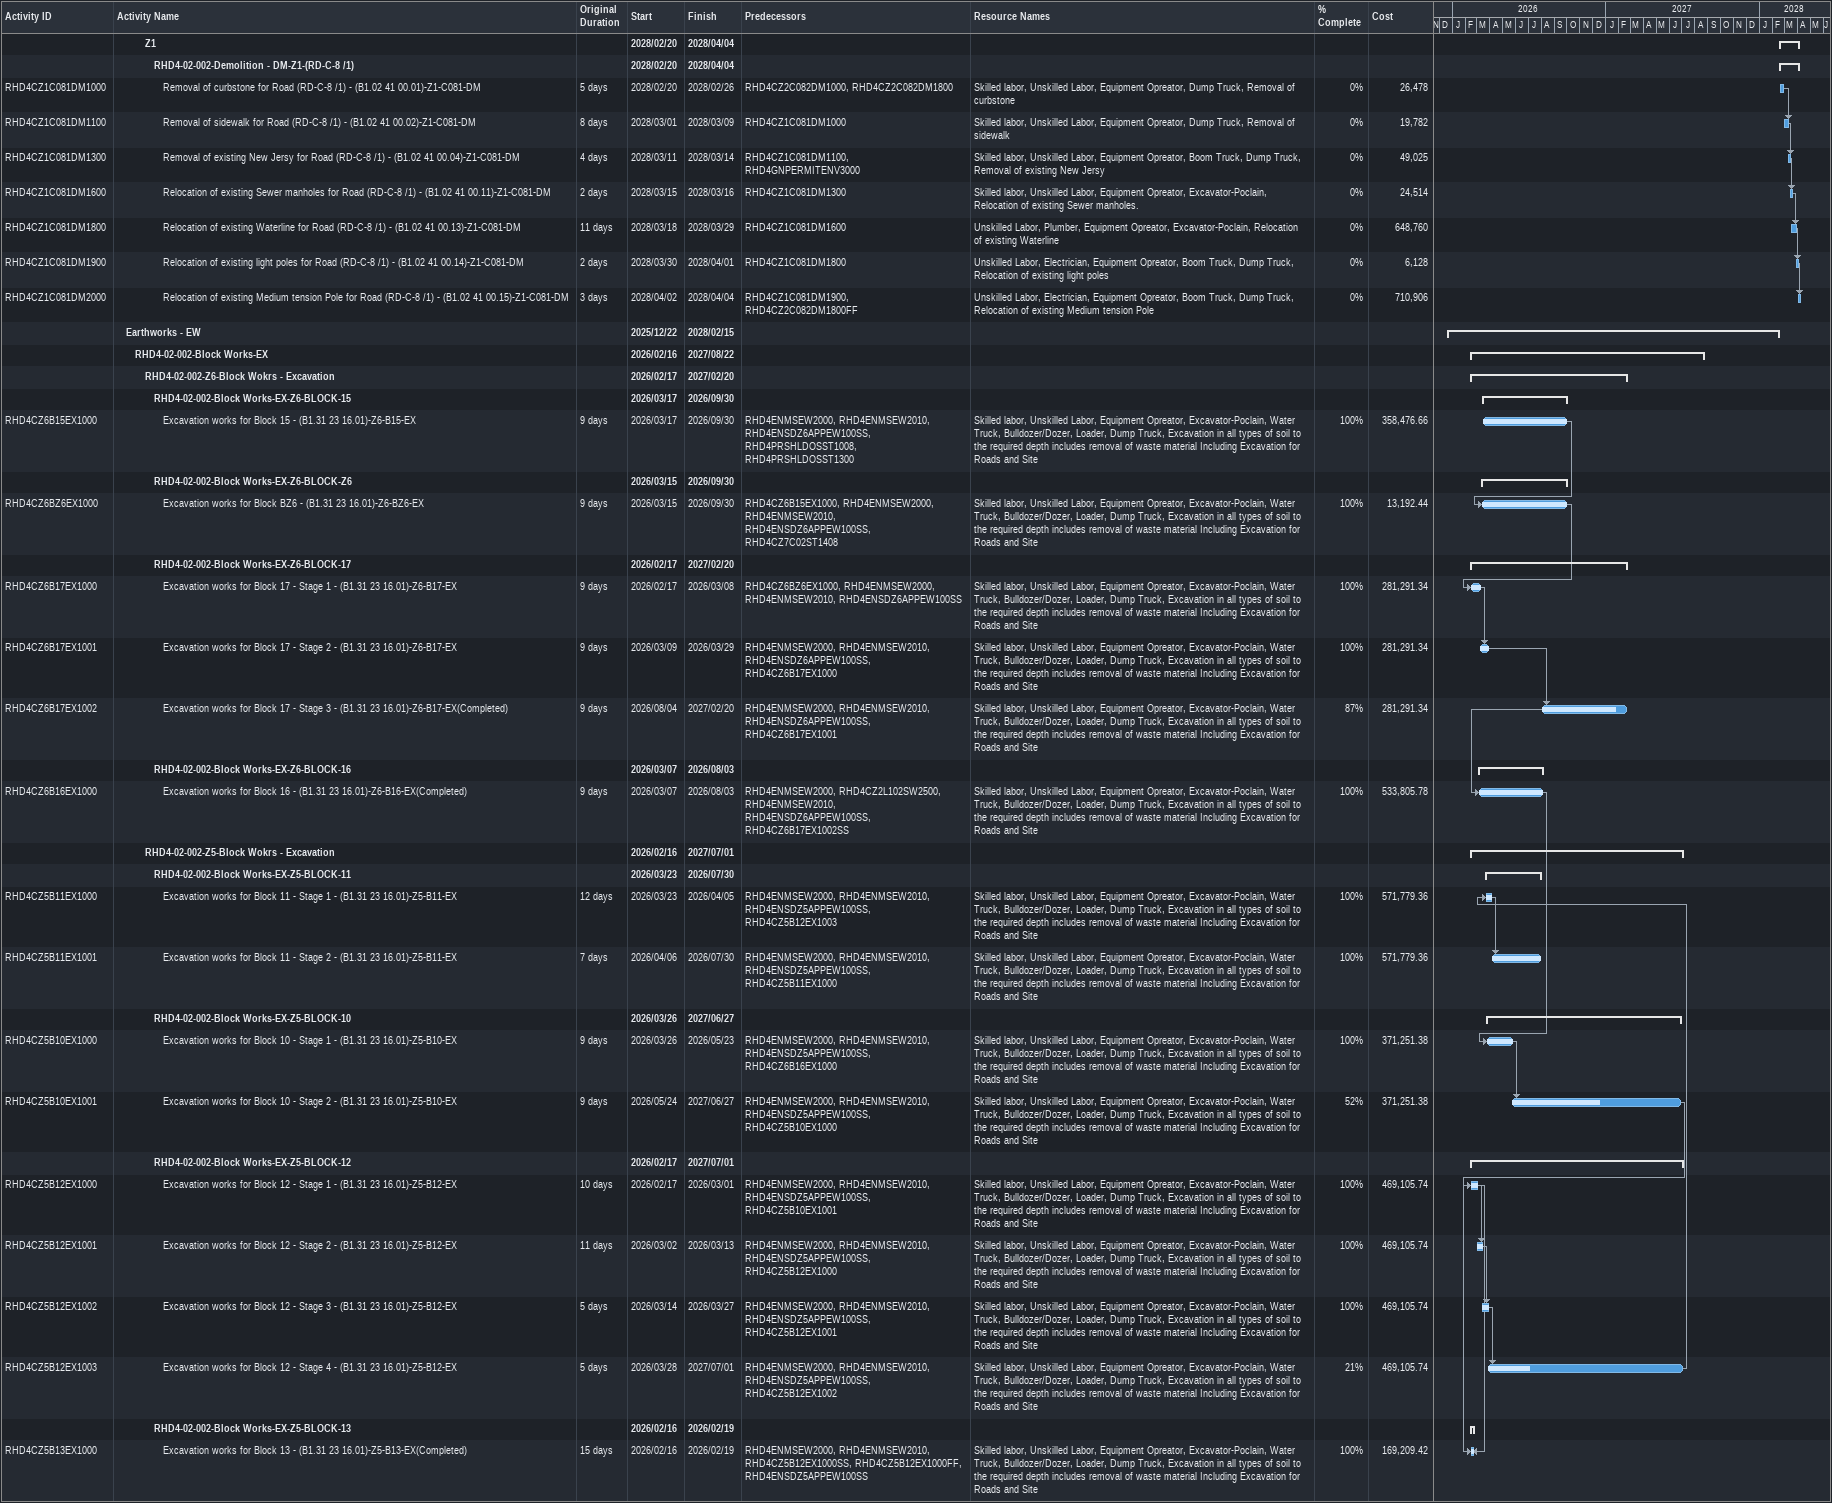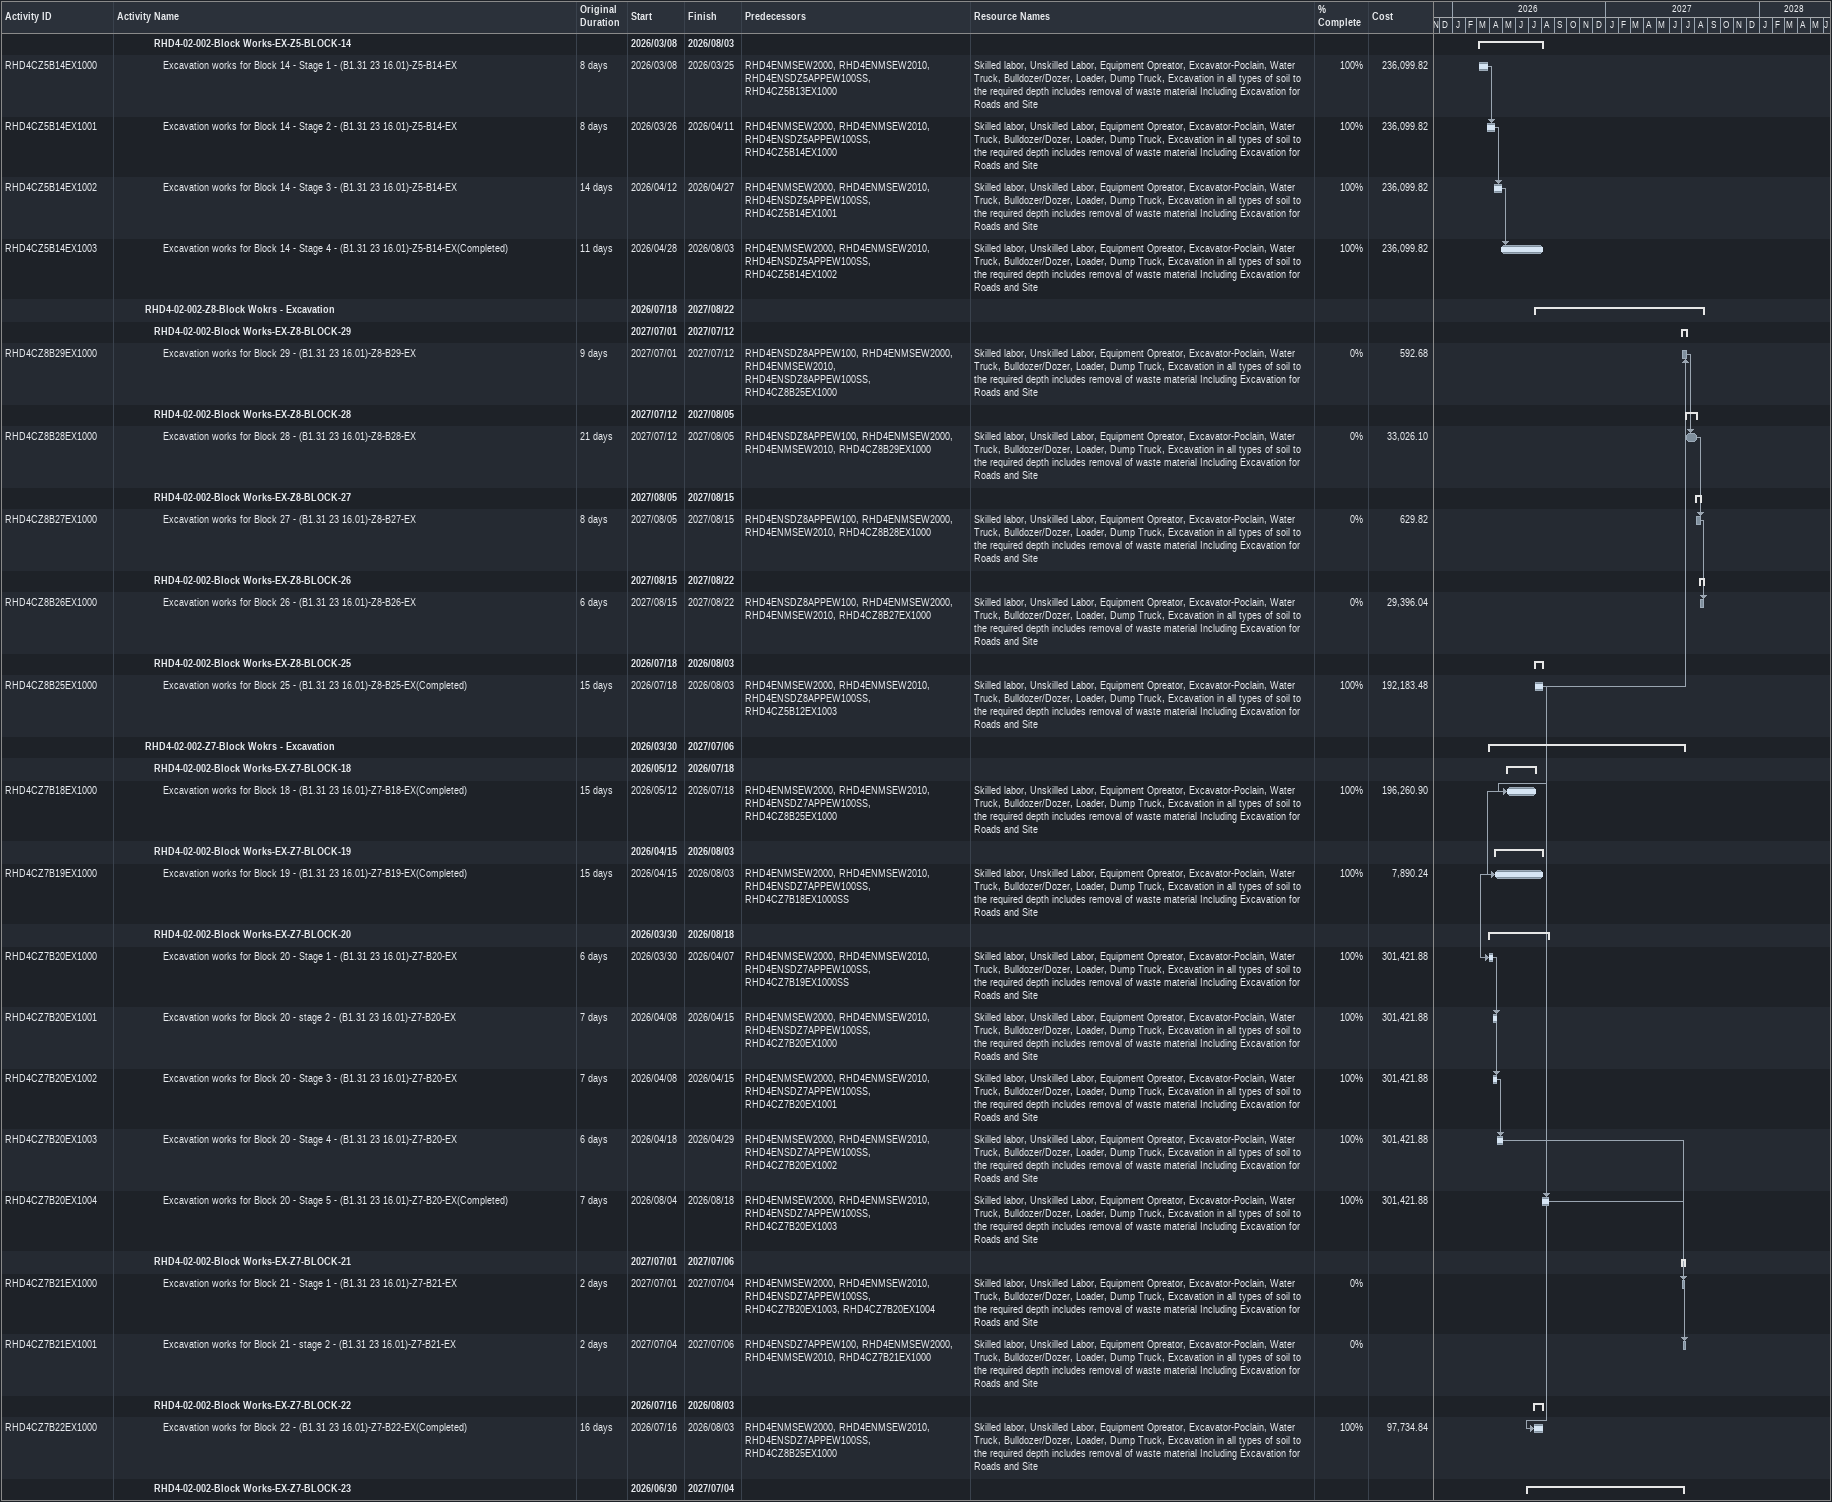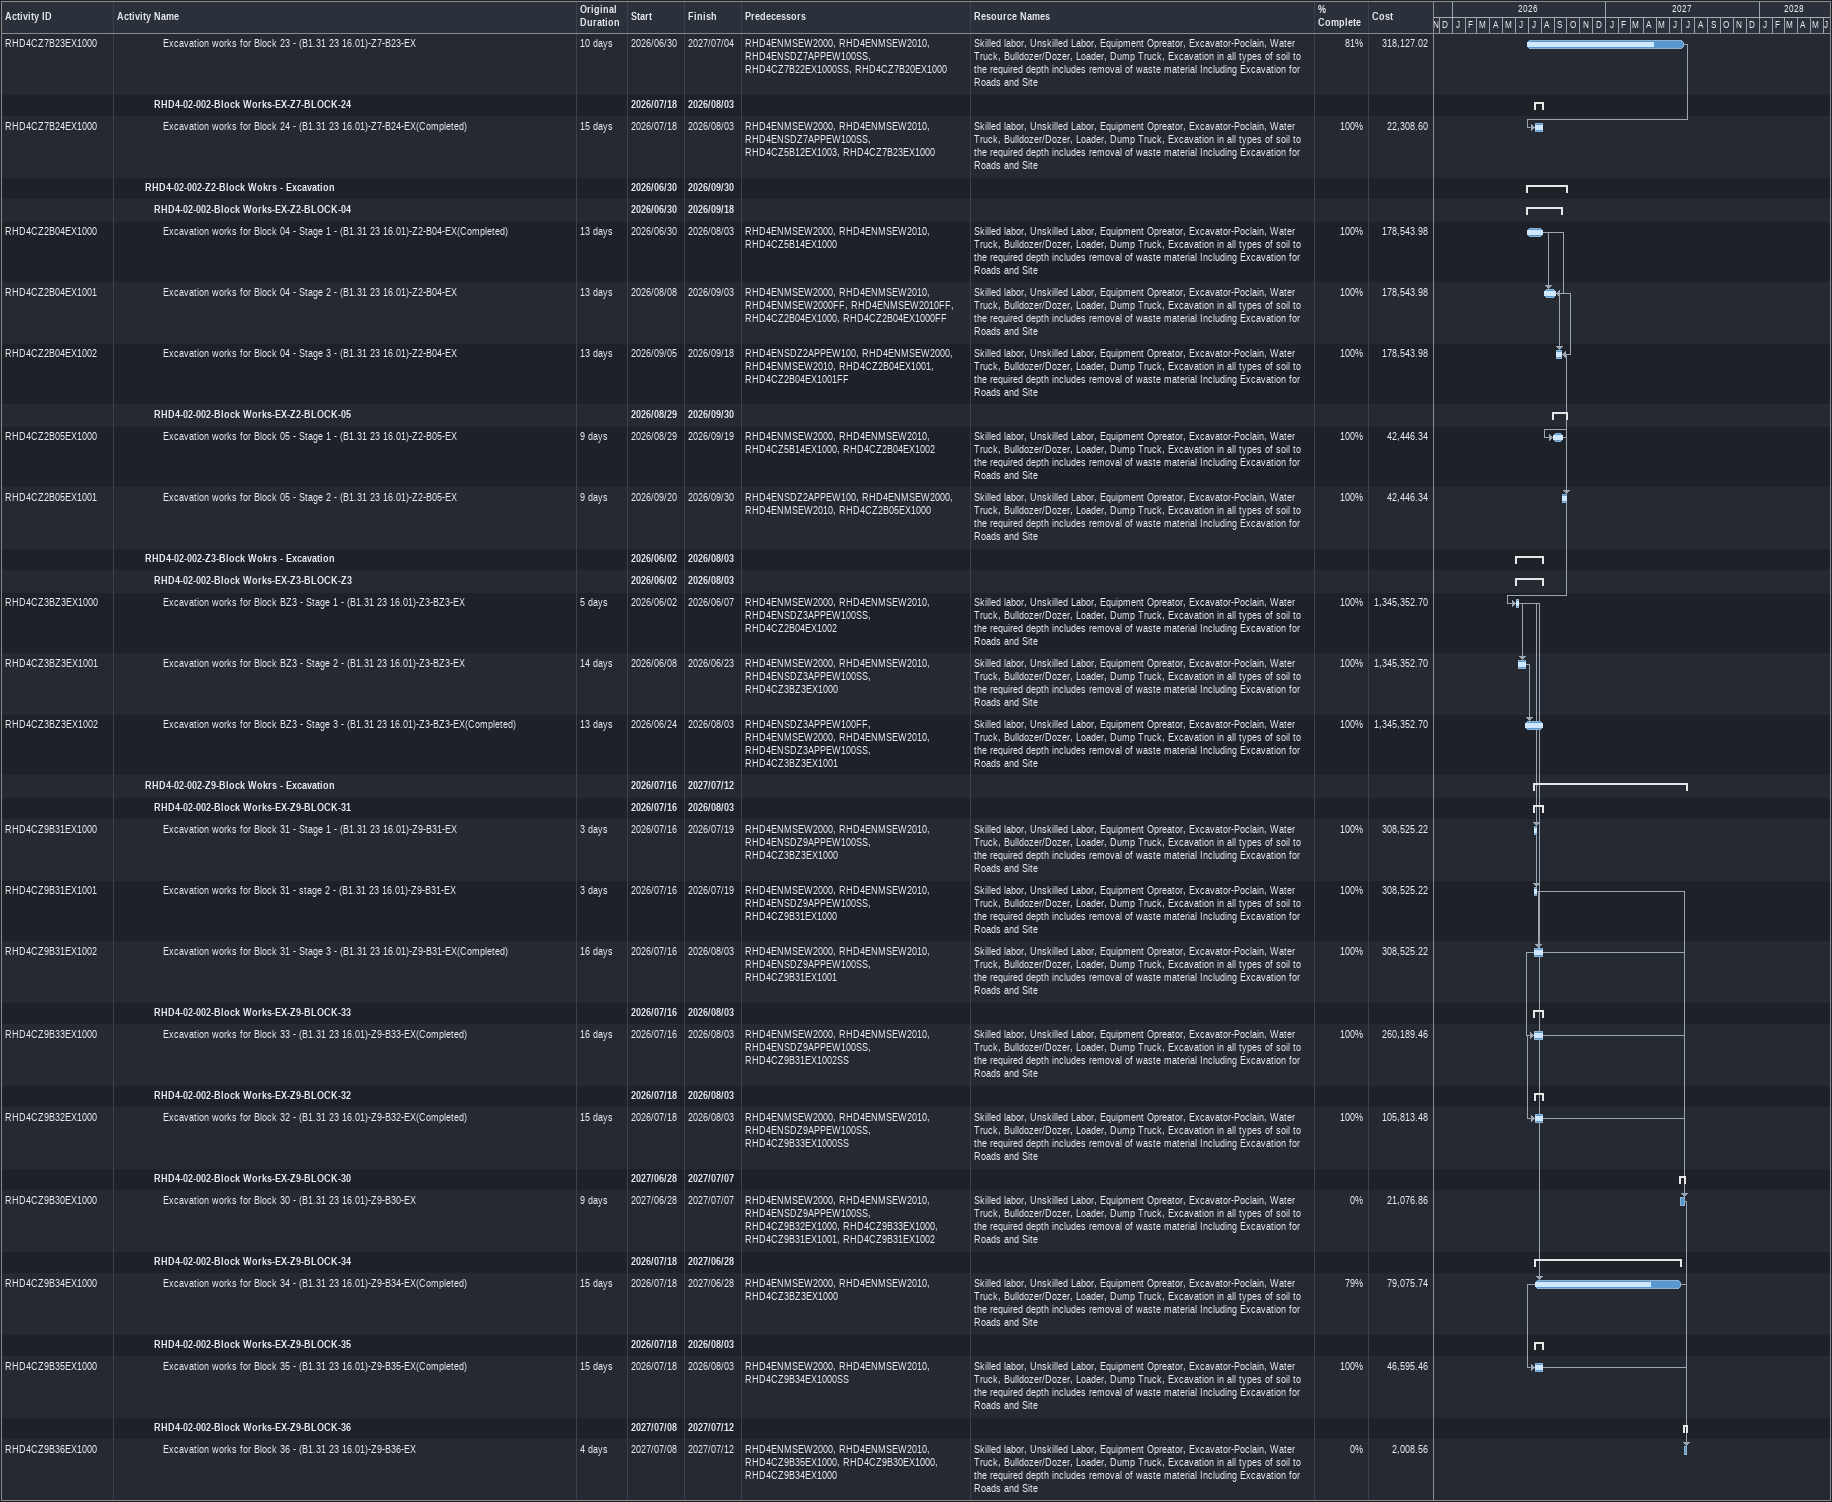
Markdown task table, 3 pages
| ID | Level | Task | Original duration | Start | Finish | Predecessors | Resources | % complete | Cost |
|---|---|---|---|---|---|---|---|---|---|
|  | 4 | **Z1** |  | 2028-02-20 | 2028-04-04 |  |  |  |  |
|  | 5 | **RHD4-02-002-Demolition - DM-Z1-(RD-C-8 /1)** |  | 2028-02-20 | 2028-04-04 |  |  |  |  |
| RHD4CZ1C081DM1000 | 6 | Removal of curbstone for Road (RD-C-8 /1) - (B1.02 41 00.01)-Z1-C081-DM | 5d | 2028-02-20 | 2028-02-26 | RHD4CZ2C082DM1000, RHD4CZ2C082DM1800 | Skilled labor, Unskilled Labor, Equipment Opreator, Dump Truck, Removal of curbstone | 0 | 26478 |
| RHD4CZ1C081DM1100 | 6 | Removal of sidewalk for Road (RD-C-8 /1) - (B1.02 41 00.02)-Z1-C081-DM | 8d | 2028-03-01 | 2028-03-09 | RHD4CZ1C081DM1000 | Skilled labor, Unskilled Labor, Equipment Opreator, Dump Truck, Removal of sidewalk | 0 | 19782 |
| RHD4CZ1C081DM1300 | 6 | Removal of existing New Jersy for Road (RD-C-8 /1) - (B1.02 41 00.04)-Z1-C081-DM | 4d | 2028-03-11 | 2028-03-14 | RHD4CZ1C081DM1100, RHD4GNPERMITENV3000 | Skilled labor, Unskilled Labor, Equipment Opreator, Boom Truck, Dump Truck, Removal of existing New Jersy | 0 | 49025 |
| RHD4CZ1C081DM1600 | 6 | Relocation of existing Sewer manholes for Road (RD-C-8 /1) - (B1.02 41 00.11)-Z1-C081-DM | 2d | 2028-03-15 | 2028-03-16 | RHD4CZ1C081DM1300 | Skilled labor, Unskilled Labor, Equipment Opreator, Excavator-Poclain, Relocation of existing Sewer manholes. | 0 | 24514 |
| RHD4CZ1C081DM1800 | 6 | Relocation of existing Waterline for Road (RD-C-8 /1) - (B1.02 41 00.13)-Z1-C081-DM | 11d | 2028-03-18 | 2028-03-29 | RHD4CZ1C081DM1600 | Unskilled Labor, Plumber, Equipment Opreator, Excavator-Poclain, Relocation of existing Waterline | 0 | 648760 |
| RHD4CZ1C081DM1900 | 6 | Relocation of existing light poles for Road (RD-C-8 /1) - (B1.02 41 00.14)-Z1-C081-DM | 2d | 2028-03-30 | 2028-04-01 | RHD4CZ1C081DM1800 | Unskilled Labor, Electrician, Equipment Opreator, Boom Truck, Dump Truck, Relocation of existing light poles | 0 | 6128 |
| RHD4CZ1C081DM2000 | 6 | Relocation of existing Medium tension Pole for Road (RD-C-8 /1) - (B1.02 41 00.15)-Z1-C081-DM | 3d | 2028-04-02 | 2028-04-04 | RHD4CZ1C081DM1900, RHD4CZ2C082DM1800FF | Unskilled Labor, Electrician, Equipment Opreator, Boom Truck, Dump Truck, Relocation of existing Medium tension Pole | 0 | 710906 |
|  | 2 | **Earthworks - EW** |  | 2025-12-22 | 2028-02-15 |  |  |  |  |
|  | 3 | **RHD4-02-002-Block Works-EX** |  | 2026-02-16 | 2027-08-22 |  |  |  |  |
|  | 4 | **RHD4-02-002-Z6-Block Wokrs - Excavation** |  | 2026-02-17 | 2027-02-20 |  |  |  |  |
|  | 5 | **RHD4-02-002-Block Works-EX-Z6-BLOCK-15** |  | 2026-03-17 | 2026-09-30 |  |  |  |  |
| RHD4CZ6B15EX1000 | 6 | Excavation works for Block 15 - (B1.31 23 16.01)-Z6-B15-EX | 9d | 2026-03-17 | 2026-09-30 | RHD4ENMSEW2000, RHD4ENMSEW2010, RHD4ENSDZ6APPEW100SS, RHD4PRSHLDOSST1008, RHD4PRSHLDOSST1300 | Skilled labor, Unskilled Labor, Equipment Opreator, Excavator-Poclain, Water Truck, Bulldozer/Dozer, Loader, Dump Truck, Excavation in all types of soil to the required depth includes removal of waste material Including Excavation for Roads and Site | 100 | 358476.66 |
|  | 5 | **RHD4-02-002-Block Works-EX-Z6-BLOCK-Z6** |  | 2026-03-15 | 2026-09-30 |  |  |  |  |
| RHD4CZ6BZ6EX1000 | 6 | Excavation works for Block BZ6 - (B1.31 23 16.01)-Z6-BZ6-EX | 9d | 2026-03-15 | 2026-09-30 | RHD4CZ6B15EX1000, RHD4ENMSEW2000, RHD4ENMSEW2010, RHD4ENSDZ6APPEW100SS, RHD4CZ7C02ST1408 | Skilled labor, Unskilled Labor, Equipment Opreator, Excavator-Poclain, Water Truck, Bulldozer/Dozer, Loader, Dump Truck, Excavation in all types of soil to the required depth includes removal of waste material Including Excavation for Roads and Site | 100 | 13192.44 |
|  | 5 | **RHD4-02-002-Block Works-EX-Z6-BLOCK-17** |  | 2026-02-17 | 2027-02-20 |  |  |  |  |
| RHD4CZ6B17EX1000 | 6 | Excavation works for Block 17 - Stage 1 - (B1.31 23 16.01)-Z6-B17-EX | 9d | 2026-02-17 | 2026-03-08 | RHD4CZ6BZ6EX1000, RHD4ENMSEW2000, RHD4ENMSEW2010, RHD4ENSDZ6APPEW100SS | Skilled labor, Unskilled Labor, Equipment Opreator, Excavator-Poclain, Water Truck, Bulldozer/Dozer, Loader, Dump Truck, Excavation in all types of soil to the required depth includes removal of waste material Including Excavation for Roads and Site | 100 | 281291.34 |
| RHD4CZ6B17EX1001 | 6 | Excavation works for Block 17 - Stage 2 - (B1.31 23 16.01)-Z6-B17-EX | 9d | 2026-03-09 | 2026-03-29 | RHD4ENMSEW2000, RHD4ENMSEW2010, RHD4ENSDZ6APPEW100SS, RHD4CZ6B17EX1000 | Skilled labor, Unskilled Labor, Equipment Opreator, Excavator-Poclain, Water Truck, Bulldozer/Dozer, Loader, Dump Truck, Excavation in all types of soil to the required depth includes removal of waste material Including Excavation for Roads and Site | 100 | 281291.34 |
| RHD4CZ6B17EX1002 | 6 | Excavation works for Block 17 - Stage 3 - (B1.31 23 16.01)-Z6-B17-EX(Completed) | 9d | 2026-08-04 | 2027-02-20 | RHD4ENMSEW2000, RHD4ENMSEW2010, RHD4ENSDZ6APPEW100SS, RHD4CZ6B17EX1001 | Skilled labor, Unskilled Labor, Equipment Opreator, Excavator-Poclain, Water Truck, Bulldozer/Dozer, Loader, Dump Truck, Excavation in all types of soil to the required depth includes removal of waste material Including Excavation for Roads and Site | 87 | 281291.34 |
|  | 5 | **RHD4-02-002-Block Works-EX-Z6-BLOCK-16** |  | 2026-03-07 | 2026-08-03 |  |  |  |  |
| RHD4CZ6B16EX1000 | 6 | Excavation works for Block 16 - (B1.31 23 16.01)-Z6-B16-EX(Completed) | 9d | 2026-03-07 | 2026-08-03 | RHD4ENMSEW2000, RHD4CZ2L102SW2500, RHD4ENMSEW2010, RHD4ENSDZ6APPEW100SS, RHD4CZ6B17EX1002SS | Skilled labor, Unskilled Labor, Equipment Opreator, Excavator-Poclain, Water Truck, Bulldozer/Dozer, Loader, Dump Truck, Excavation in all types of soil to the required depth includes removal of waste material Including Excavation for Roads and Site | 100 | 533805.78 |
|  | 4 | **RHD4-02-002-Z5-Block Wokrs - Excavation** |  | 2026-02-16 | 2027-07-01 |  |  |  |  |
|  | 5 | **RHD4-02-002-Block Works-EX-Z5-BLOCK-11** |  | 2026-03-23 | 2026-07-30 |  |  |  |  |
| RHD4CZ5B11EX1000 | 6 | Excavation works for Block 11 - Stage 1 - (B1.31 23 16.01)-Z5-B11-EX | 12d | 2026-03-23 | 2026-04-05 | RHD4ENMSEW2000, RHD4ENMSEW2010, RHD4ENSDZ5APPEW100SS, RHD4CZ5B12EX1003 | Skilled labor, Unskilled Labor, Equipment Opreator, Excavator-Poclain, Water Truck, Bulldozer/Dozer, Loader, Dump Truck, Excavation in all types of soil to the required depth includes removal of waste material Including Excavation for Roads and Site | 100 | 571779.36 |
| RHD4CZ5B11EX1001 | 6 | Excavation works for Block 11 - Stage 2 - (B1.31 23 16.01)-Z5-B11-EX | 7d | 2026-04-06 | 2026-07-30 | RHD4ENMSEW2000, RHD4ENMSEW2010, RHD4ENSDZ5APPEW100SS, RHD4CZ5B11EX1000 | Skilled labor, Unskilled Labor, Equipment Opreator, Excavator-Poclain, Water Truck, Bulldozer/Dozer, Loader, Dump Truck, Excavation in all types of soil to the required depth includes removal of waste material Including Excavation for Roads and Site | 100 | 571779.36 |
|  | 5 | **RHD4-02-002-Block Works-EX-Z5-BLOCK-10** |  | 2026-03-26 | 2027-06-27 |  |  |  |  |
| RHD4CZ5B10EX1000 | 6 | Excavation works for Block 10 - Stage 1 - (B1.31 23 16.01)-Z5-B10-EX | 9d | 2026-03-26 | 2026-05-23 | RHD4ENMSEW2000, RHD4ENMSEW2010, RHD4ENSDZ5APPEW100SS, RHD4CZ6B16EX1000 | Skilled labor, Unskilled Labor, Equipment Opreator, Excavator-Poclain, Water Truck, Bulldozer/Dozer, Loader, Dump Truck, Excavation in all types of soil to the required depth includes removal of waste material Including Excavation for Roads and Site | 100 | 371251.38 |
| RHD4CZ5B10EX1001 | 6 | Excavation works for Block 10 - Stage 2 - (B1.31 23 16.01)-Z5-B10-EX | 9d | 2026-05-24 | 2027-06-27 | RHD4ENMSEW2000, RHD4ENMSEW2010, RHD4ENSDZ5APPEW100SS, RHD4CZ5B10EX1000 | Skilled labor, Unskilled Labor, Equipment Opreator, Excavator-Poclain, Water Truck, Bulldozer/Dozer, Loader, Dump Truck, Excavation in all types of soil to the required depth includes removal of waste material Including Excavation for Roads and Site | 52 | 371251.38 |
|  | 5 | **RHD4-02-002-Block Works-EX-Z5-BLOCK-12** |  | 2026-02-17 | 2027-07-01 |  |  |  |  |
| RHD4CZ5B12EX1000 | 6 | Excavation works for Block 12 - Stage 1 - (B1.31 23 16.01)-Z5-B12-EX | 10d | 2026-02-17 | 2026-03-01 | RHD4ENMSEW2000, RHD4ENMSEW2010, RHD4ENSDZ5APPEW100SS, RHD4CZ5B10EX1001 | Skilled labor, Unskilled Labor, Equipment Opreator, Excavator-Poclain, Water Truck, Bulldozer/Dozer, Loader, Dump Truck, Excavation in all types of soil to the required depth includes removal of waste material Including Excavation for Roads and Site | 100 | 469105.74 |
| RHD4CZ5B12EX1001 | 6 | Excavation works for Block 12 - Stage 2 - (B1.31 23 16.01)-Z5-B12-EX | 11d | 2026-03-02 | 2026-03-13 | RHD4ENMSEW2000, RHD4ENMSEW2010, RHD4ENSDZ5APPEW100SS, RHD4CZ5B12EX1000 | Skilled labor, Unskilled Labor, Equipment Opreator, Excavator-Poclain, Water Truck, Bulldozer/Dozer, Loader, Dump Truck, Excavation in all types of soil to the required depth includes removal of waste material Including Excavation for Roads and Site | 100 | 469105.74 |
| RHD4CZ5B12EX1002 | 6 | Excavation works for Block 12 - Stage 3 - (B1.31 23 16.01)-Z5-B12-EX | 5d | 2026-03-14 | 2026-03-27 | RHD4ENMSEW2000, RHD4ENMSEW2010, RHD4ENSDZ5APPEW100SS, RHD4CZ5B12EX1001 | Skilled labor, Unskilled Labor, Equipment Opreator, Excavator-Poclain, Water Truck, Bulldozer/Dozer, Loader, Dump Truck, Excavation in all types of soil to the required depth includes removal of waste material Including Excavation for Roads and Site | 100 | 469105.74 |
| RHD4CZ5B12EX1003 | 6 | Excavation works for Block 12 - Stage 4 - (B1.31 23 16.01)-Z5-B12-EX | 5d | 2026-03-28 | 2027-07-01 | RHD4ENMSEW2000, RHD4ENMSEW2010, RHD4ENSDZ5APPEW100SS, RHD4CZ5B12EX1002 | Skilled labor, Unskilled Labor, Equipment Opreator, Excavator-Poclain, Water Truck, Bulldozer/Dozer, Loader, Dump Truck, Excavation in all types of soil to the required depth includes removal of waste material Including Excavation for Roads and Site | 21 | 469105.74 |
|  | 5 | **RHD4-02-002-Block Works-EX-Z5-BLOCK-13** |  | 2026-02-16 | 2026-02-19 |  |  |  |  |
| RHD4CZ5B13EX1000 | 6 | Excavation works for Block 13 - (B1.31 23 16.01)-Z5-B13-EX(Completed) | 15d | 2026-02-16 | 2026-02-19 | RHD4ENMSEW2000, RHD4ENMSEW2010, RHD4CZ5B12EX1000SS, RHD4CZ5B12EX1000FF, RHD4ENSDZ5APPEW100SS | Skilled labor, Unskilled Labor, Equipment Opreator, Excavator-Poclain, Water Truck, Bulldozer/Dozer, Loader, Dump Truck, Excavation in all types of soil to the required depth includes removal of waste material Including Excavation for Roads and Site | 100 | 169209.42 |
|  | 5 | **RHD4-02-002-Block Works-EX-Z5-BLOCK-14** |  | 2026-03-08 | 2026-08-03 |  |  |  |  |
| RHD4CZ5B14EX1000 | 6 | Excavation works for Block 14 - Stage 1 - (B1.31 23 16.01)-Z5-B14-EX | 8d | 2026-03-08 | 2026-03-25 | RHD4ENMSEW2000, RHD4ENMSEW2010, RHD4ENSDZ5APPEW100SS, RHD4CZ5B13EX1000 | Skilled labor, Unskilled Labor, Equipment Opreator, Excavator-Poclain, Water Truck, Bulldozer/Dozer, Loader, Dump Truck, Excavation in all types of soil to the required depth includes removal of waste material Including Excavation for Roads and Site | 100 | 236099.82 |
| RHD4CZ5B14EX1001 | 6 | Excavation works for Block 14 - Stage 2 - (B1.31 23 16.01)-Z5-B14-EX | 8d | 2026-03-26 | 2026-04-11 | RHD4ENMSEW2000, RHD4ENMSEW2010, RHD4ENSDZ5APPEW100SS, RHD4CZ5B14EX1000 | Skilled labor, Unskilled Labor, Equipment Opreator, Excavator-Poclain, Water Truck, Bulldozer/Dozer, Loader, Dump Truck, Excavation in all types of soil to the required depth includes removal of waste material Including Excavation for Roads and Site | 100 | 236099.82 |
| RHD4CZ5B14EX1002 | 6 | Excavation works for Block 14 - Stage 3 - (B1.31 23 16.01)-Z5-B14-EX | 14d | 2026-04-12 | 2026-04-27 | RHD4ENMSEW2000, RHD4ENMSEW2010, RHD4ENSDZ5APPEW100SS, RHD4CZ5B14EX1001 | Skilled labor, Unskilled Labor, Equipment Opreator, Excavator-Poclain, Water Truck, Bulldozer/Dozer, Loader, Dump Truck, Excavation in all types of soil to the required depth includes removal of waste material Including Excavation for Roads and Site | 100 | 236099.82 |
| RHD4CZ5B14EX1003 | 6 | Excavation works for Block 14 - Stage 4 - (B1.31 23 16.01)-Z5-B14-EX(Completed) | 11d | 2026-04-28 | 2026-08-03 | RHD4ENMSEW2000, RHD4ENMSEW2010, RHD4ENSDZ5APPEW100SS, RHD4CZ5B14EX1002 | Skilled labor, Unskilled Labor, Equipment Opreator, Excavator-Poclain, Water Truck, Bulldozer/Dozer, Loader, Dump Truck, Excavation in all types of soil to the required depth includes removal of waste material Including Excavation for Roads and Site | 100 | 236099.82 |
|  | 4 | **RHD4-02-002-Z8-Block Wokrs - Excavation** |  | 2026-07-18 | 2027-08-22 |  |  |  |  |
|  | 5 | **RHD4-02-002-Block Works-EX-Z8-BLOCK-29** |  | 2027-07-01 | 2027-07-12 |  |  |  |  |
| RHD4CZ8B29EX1000 | 6 | Excavation works for Block 29 - (B1.31 23 16.01)-Z8-B29-EX | 9d | 2027-07-01 | 2027-07-12 | RHD4ENSDZ8APPEW100, RHD4ENMSEW2000, RHD4ENMSEW2010, RHD4ENSDZ8APPEW100SS, RHD4CZ8B25EX1000 | Skilled labor, Unskilled Labor, Equipment Opreator, Excavator-Poclain, Water Truck, Bulldozer/Dozer, Loader, Dump Truck, Excavation in all types of soil to the required depth includes removal of waste material Including Excavation for Roads and Site | 0 | 592.68 |
|  | 5 | **RHD4-02-002-Block Works-EX-Z8-BLOCK-28** |  | 2027-07-12 | 2027-08-05 |  |  |  |  |
| RHD4CZ8B28EX1000 | 6 | Excavation works for Block 28 - (B1.31 23 16.01)-Z8-B28-EX | 21d | 2027-07-12 | 2027-08-05 | RHD4ENSDZ8APPEW100, RHD4ENMSEW2000, RHD4ENMSEW2010, RHD4CZ8B29EX1000 | Skilled labor, Unskilled Labor, Equipment Opreator, Excavator-Poclain, Water Truck, Bulldozer/Dozer, Loader, Dump Truck, Excavation in all types of soil to the required depth includes removal of waste material Including Excavation for Roads and Site | 0 | 33026.10 |
|  | 5 | **RHD4-02-002-Block Works-EX-Z8-BLOCK-27** |  | 2027-08-05 | 2027-08-15 |  |  |  |  |
| RHD4CZ8B27EX1000 | 6 | Excavation works for Block 27 - (B1.31 23 16.01)-Z8-B27-EX | 8d | 2027-08-05 | 2027-08-15 | RHD4ENSDZ8APPEW100, RHD4ENMSEW2000, RHD4ENMSEW2010, RHD4CZ8B28EX1000 | Skilled labor, Unskilled Labor, Equipment Opreator, Excavator-Poclain, Water Truck, Bulldozer/Dozer, Loader, Dump Truck, Excavation in all types of soil to the required depth includes removal of waste material Including Excavation for Roads and Site | 0 | 629.82 |
|  | 5 | **RHD4-02-002-Block Works-EX-Z8-BLOCK-26** |  | 2027-08-15 | 2027-08-22 |  |  |  |  |
| RHD4CZ8B26EX1000 | 6 | Excavation works for Block 26 - (B1.31 23 16.01)-Z8-B26-EX | 6d | 2027-08-15 | 2027-08-22 | RHD4ENSDZ8APPEW100, RHD4ENMSEW2000, RHD4ENMSEW2010, RHD4CZ8B27EX1000 | Skilled labor, Unskilled Labor, Equipment Opreator, Excavator-Poclain, Water Truck, Bulldozer/Dozer, Loader, Dump Truck, Excavation in all types of soil to the required depth includes removal of waste material Including Excavation for Roads and Site | 0 | 29396.04 |
|  | 5 | **RHD4-02-002-Block Works-EX-Z8-BLOCK-25** |  | 2026-07-18 | 2026-08-03 |  |  |  |  |
| RHD4CZ8B25EX1000 | 6 | Excavation works for Block 25 - (B1.31 23 16.01)-Z8-B25-EX(Completed) | 15d | 2026-07-18 | 2026-08-03 | RHD4ENMSEW2000, RHD4ENMSEW2010, RHD4ENSDZ8APPEW100SS, RHD4CZ5B12EX1003 | Skilled labor, Unskilled Labor, Equipment Opreator, Excavator-Poclain, Water Truck, Bulldozer/Dozer, Loader, Dump Truck, Excavation in all types of soil to the required depth includes removal of waste material Including Excavation for Roads and Site | 100 | 192183.48 |
|  | 4 | **RHD4-02-002-Z7-Block Wokrs - Excavation** |  | 2026-03-30 | 2027-07-06 |  |  |  |  |
|  | 5 | **RHD4-02-002-Block Works-EX-Z7-BLOCK-18** |  | 2026-05-12 | 2026-07-18 |  |  |  |  |
| RHD4CZ7B18EX1000 | 6 | Excavation works for Block 18 - (B1.31 23 16.01)-Z7-B18-EX(Completed) | 15d | 2026-05-12 | 2026-07-18 | RHD4ENMSEW2000, RHD4ENMSEW2010, RHD4ENSDZ7APPEW100SS, RHD4CZ8B25EX1000 | Skilled labor, Unskilled Labor, Equipment Opreator, Excavator-Poclain, Water Truck, Bulldozer/Dozer, Loader, Dump Truck, Excavation in all types of soil to the required depth includes removal of waste material Including Excavation for Roads and Site | 100 | 196260.90 |
|  | 5 | **RHD4-02-002-Block Works-EX-Z7-BLOCK-19** |  | 2026-04-15 | 2026-08-03 |  |  |  |  |
| RHD4CZ7B19EX1000 | 6 | Excavation works for Block 19 - (B1.31 23 16.01)-Z7-B19-EX(Completed) | 15d | 2026-04-15 | 2026-08-03 | RHD4ENMSEW2000, RHD4ENMSEW2010, RHD4ENSDZ7APPEW100SS, RHD4CZ7B18EX1000SS | Skilled labor, Unskilled Labor, Equipment Opreator, Excavator-Poclain, Water Truck, Bulldozer/Dozer, Loader, Dump Truck, Excavation in all types of soil to the required depth includes removal of waste material Including Excavation for Roads and Site | 100 | 7890.24 |
|  | 5 | **RHD4-02-002-Block Works-EX-Z7-BLOCK-20** |  | 2026-03-30 | 2026-08-18 |  |  |  |  |
| RHD4CZ7B20EX1000 | 6 | Excavation works for Block 20 - Stage 1 - (B1.31 23 16.01)-Z7-B20-EX | 6d | 2026-03-30 | 2026-04-07 | RHD4ENMSEW2000, RHD4ENMSEW2010, RHD4ENSDZ7APPEW100SS, RHD4CZ7B19EX1000SS | Skilled labor, Unskilled Labor, Equipment Opreator, Excavator-Poclain, Water Truck, Bulldozer/Dozer, Loader, Dump Truck, Excavation in all types of soil to the required depth includes removal of waste material Including Excavation for Roads and Site | 100 | 301421.88 |
| RHD4CZ7B20EX1001 | 6 | Excavation works for Block 20 - stage 2 - (B1.31 23 16.01)-Z7-B20-EX | 7d | 2026-04-08 | 2026-04-15 | RHD4ENMSEW2000, RHD4ENMSEW2010, RHD4ENSDZ7APPEW100SS, RHD4CZ7B20EX1000 | Skilled labor, Unskilled Labor, Equipment Opreator, Excavator-Poclain, Water Truck, Bulldozer/Dozer, Loader, Dump Truck, Excavation in all types of soil to the required depth includes removal of waste material Including Excavation for Roads and Site | 100 | 301421.88 |
| RHD4CZ7B20EX1002 | 6 | Excavation works for Block 20 - Stage 3 - (B1.31 23 16.01)-Z7-B20-EX | 7d | 2026-04-08 | 2026-04-15 | RHD4ENMSEW2000, RHD4ENMSEW2010, RHD4ENSDZ7APPEW100SS, RHD4CZ7B20EX1001 | Skilled labor, Unskilled Labor, Equipment Opreator, Excavator-Poclain, Water Truck, Bulldozer/Dozer, Loader, Dump Truck, Excavation in all types of soil to the required depth includes removal of waste material Including Excavation for Roads and Site | 100 | 301421.88 |
| RHD4CZ7B20EX1003 | 6 | Excavation works for Block 20 - Stage 4 - (B1.31 23 16.01)-Z7-B20-EX | 6d | 2026-04-18 | 2026-04-29 | RHD4ENMSEW2000, RHD4ENMSEW2010, RHD4ENSDZ7APPEW100SS, RHD4CZ7B20EX1002 | Skilled labor, Unskilled Labor, Equipment Opreator, Excavator-Poclain, Water Truck, Bulldozer/Dozer, Loader, Dump Truck, Excavation in all types of soil to the required depth includes removal of waste material Including Excavation for Roads and Site | 100 | 301421.88 |
| RHD4CZ7B20EX1004 | 6 | Excavation works for Block 20 - Stage 5 - (B1.31 23 16.01)-Z7-B20-EX(Completed) | 7d | 2026-08-04 | 2026-08-18 | RHD4ENMSEW2000, RHD4ENMSEW2010, RHD4ENSDZ7APPEW100SS, RHD4CZ7B20EX1003 | Skilled labor, Unskilled Labor, Equipment Opreator, Excavator-Poclain, Water Truck, Bulldozer/Dozer, Loader, Dump Truck, Excavation in all types of soil to the required depth includes removal of waste material Including Excavation for Roads and Site | 100 | 301421.88 |
|  | 5 | **RHD4-02-002-Block Works-EX-Z7-BLOCK-21** |  | 2027-07-01 | 2027-07-06 |  |  |  |  |
| RHD4CZ7B21EX1000 | 6 | Excavation works for Block 21 - Stage 1 - (B1.31 23 16.01)-Z7-B21-EX | 2d | 2027-07-01 | 2027-07-04 | RHD4ENMSEW2000, RHD4ENMSEW2010, RHD4ENSDZ7APPEW100SS, RHD4CZ7B20EX1003, RHD4CZ7B20EX1004 | Skilled labor, Unskilled Labor, Equipment Opreator, Excavator-Poclain, Water Truck, Bulldozer/Dozer, Loader, Dump Truck, Excavation in all types of soil to the required depth includes removal of waste material Including Excavation for Roads and Site | 0 |  |
| RHD4CZ7B21EX1001 | 6 | Excavation works for Block 21 - stage 2 - (B1.31 23 16.01)-Z7-B21-EX | 2d | 2027-07-04 | 2027-07-06 | RHD4ENSDZ7APPEW100, RHD4ENMSEW2000, RHD4ENMSEW2010, RHD4CZ7B21EX1000 | Skilled labor, Unskilled Labor, Equipment Opreator, Excavator-Poclain, Water Truck, Bulldozer/Dozer, Loader, Dump Truck, Excavation in all types of soil to the required depth includes removal of waste material Including Excavation for Roads and Site | 0 |  |
|  | 5 | **RHD4-02-002-Block Works-EX-Z7-BLOCK-22** |  | 2026-07-16 | 2026-08-03 |  |  |  |  |
| RHD4CZ7B22EX1000 | 6 | Excavation works for Block 22 - (B1.31 23 16.01)-Z7-B22-EX(Completed) | 16d | 2026-07-16 | 2026-08-03 | RHD4ENMSEW2000, RHD4ENMSEW2010, RHD4ENSDZ7APPEW100SS, RHD4CZ8B25EX1000 | Skilled labor, Unskilled Labor, Equipment Opreator, Excavator-Poclain, Water Truck, Bulldozer/Dozer, Loader, Dump Truck, Excavation in all types of soil to the required depth includes removal of waste material Including Excavation for Roads and Site | 100 | 97734.84 |
|  | 5 | **RHD4-02-002-Block Works-EX-Z7-BLOCK-23** |  | 2026-06-30 | 2027-07-04 |  |  |  |  |
| RHD4CZ7B23EX1000 | 6 | Excavation works for Block 23 - (B1.31 23 16.01)-Z7-B23-EX | 10d | 2026-06-30 | 2027-07-04 | RHD4ENMSEW2000, RHD4ENMSEW2010, RHD4ENSDZ7APPEW100SS, RHD4CZ7B22EX1000SS, RHD4CZ7B20EX1000 | Skilled labor, Unskilled Labor, Equipment Opreator, Excavator-Poclain, Water Truck, Bulldozer/Dozer, Loader, Dump Truck, Excavation in all types of soil to the required depth includes removal of waste material Including Excavation for Roads and Site | 81 | 318127.02 |
|  | 5 | **RHD4-02-002-Block Works-EX-Z7-BLOCK-24** |  | 2026-07-18 | 2026-08-03 |  |  |  |  |
| RHD4CZ7B24EX1000 | 6 | Excavation works for Block 24 - (B1.31 23 16.01)-Z7-B24-EX(Completed) | 15d | 2026-07-18 | 2026-08-03 | RHD4ENMSEW2000, RHD4ENMSEW2010, RHD4ENSDZ7APPEW100SS, RHD4CZ5B12EX1003, RHD4CZ7B23EX1000 | Skilled labor, Unskilled Labor, Equipment Opreator, Excavator-Poclain, Water Truck, Bulldozer/Dozer, Loader, Dump Truck, Excavation in all types of soil to the required depth includes removal of waste material Including Excavation for Roads and Site | 100 | 22308.60 |
|  | 4 | **RHD4-02-002-Z2-Block Wokrs - Excavation** |  | 2026-06-30 | 2026-09-30 |  |  |  |  |
|  | 5 | **RHD4-02-002-Block Works-EX-Z2-BLOCK-04** |  | 2026-06-30 | 2026-09-18 |  |  |  |  |
| RHD4CZ2B04EX1000 | 6 | Excavation works for Block 04 - Stage 1 - (B1.31 23 16.01)-Z2-B04-EX(Completed) | 13d | 2026-06-30 | 2026-08-03 | RHD4ENMSEW2000, RHD4ENMSEW2010, RHD4CZ5B14EX1000 | Skilled labor, Unskilled Labor, Equipment Opreator, Excavator-Poclain, Water Truck, Bulldozer/Dozer, Loader, Dump Truck, Excavation in all types of soil to the required depth includes removal of waste material Including Excavation for Roads and Site | 100 | 178543.98 |
| RHD4CZ2B04EX1001 | 6 | Excavation works for Block 04 - Stage 2 - (B1.31 23 16.01)-Z2-B04-EX | 13d | 2026-08-08 | 2026-09-03 | RHD4ENMSEW2000, RHD4ENMSEW2010, RHD4ENMSEW2000FF, RHD4ENMSEW2010FF, RHD4CZ2B04EX1000, RHD4CZ2B04EX1000FF | Skilled labor, Unskilled Labor, Equipment Opreator, Excavator-Poclain, Water Truck, Bulldozer/Dozer, Loader, Dump Truck, Excavation in all types of soil to the required depth includes removal of waste material Including Excavation for Roads and Site | 100 | 178543.98 |
| RHD4CZ2B04EX1002 | 6 | Excavation works for Block 04 - Stage 3 - (B1.31 23 16.01)-Z2-B04-EX | 13d | 2026-09-05 | 2026-09-18 | RHD4ENSDZ2APPEW100, RHD4ENMSEW2000, RHD4ENMSEW2010, RHD4CZ2B04EX1001, RHD4CZ2B04EX1001FF | Skilled labor, Unskilled Labor, Equipment Opreator, Excavator-Poclain, Water Truck, Bulldozer/Dozer, Loader, Dump Truck, Excavation in all types of soil to the required depth includes removal of waste material Including Excavation for Roads and Site | 100 | 178543.98 |
|  | 5 | **RHD4-02-002-Block Works-EX-Z2-BLOCK-05** |  | 2026-08-29 | 2026-09-30 |  |  |  |  |
| RHD4CZ2B05EX1000 | 6 | Excavation works for Block 05 - Stage 1 - (B1.31 23 16.01)-Z2-B05-EX | 9d | 2026-08-29 | 2026-09-19 | RHD4ENMSEW2000, RHD4ENMSEW2010, RHD4CZ5B14EX1000, RHD4CZ2B04EX1002 | Skilled labor, Unskilled Labor, Equipment Opreator, Excavator-Poclain, Water Truck, Bulldozer/Dozer, Loader, Dump Truck, Excavation in all types of soil to the required depth includes removal of waste material Including Excavation for Roads and Site | 100 | 42446.34 |
| RHD4CZ2B05EX1001 | 6 | Excavation works for Block 05 - Stage 2 - (B1.31 23 16.01)-Z2-B05-EX | 9d | 2026-09-20 | 2026-09-30 | RHD4ENSDZ2APPEW100, RHD4ENMSEW2000, RHD4ENMSEW2010, RHD4CZ2B05EX1000 | Skilled labor, Unskilled Labor, Equipment Opreator, Excavator-Poclain, Water Truck, Bulldozer/Dozer, Loader, Dump Truck, Excavation in all types of soil to the required depth includes removal of waste material Including Excavation for Roads and Site | 100 | 42446.34 |
|  | 4 | **RHD4-02-002-Z3-Block Wokrs - Excavation** |  | 2026-06-02 | 2026-08-03 |  |  |  |  |
|  | 5 | **RHD4-02-002-Block Works-EX-Z3-BLOCK-Z3** |  | 2026-06-02 | 2026-08-03 |  |  |  |  |
| RHD4CZ3BZ3EX1000 | 6 | Excavation works for Block BZ3 - Stage 1 - (B1.31 23 16.01)-Z3-BZ3-EX | 5d | 2026-06-02 | 2026-06-07 | RHD4ENMSEW2000, RHD4ENMSEW2010, RHD4ENSDZ3APPEW100SS, RHD4CZ2B04EX1002 | Skilled labor, Unskilled Labor, Equipment Opreator, Excavator-Poclain, Water Truck, Bulldozer/Dozer, Loader, Dump Truck, Excavation in all types of soil to the required depth includes removal of waste material Including Excavation for Roads and Site | 100 | 1345352.70 |
| RHD4CZ3BZ3EX1001 | 6 | Excavation works for Block BZ3 - Stage 2 - (B1.31 23 16.01)-Z3-BZ3-EX | 14d | 2026-06-08 | 2026-06-23 | RHD4ENMSEW2000, RHD4ENMSEW2010, RHD4ENSDZ3APPEW100SS, RHD4CZ3BZ3EX1000 | Skilled labor, Unskilled Labor, Equipment Opreator, Excavator-Poclain, Water Truck, Bulldozer/Dozer, Loader, Dump Truck, Excavation in all types of soil to the required depth includes removal of waste material Including Excavation for Roads and Site | 100 | 1345352.70 |
| RHD4CZ3BZ3EX1002 | 6 | Excavation works for Block BZ3 - Stage 3 - (B1.31 23 16.01)-Z3-BZ3-EX(Completed) | 13d | 2026-06-24 | 2026-08-03 | RHD4ENSDZ3APPEW100FF, RHD4ENMSEW2000, RHD4ENMSEW2010, RHD4ENSDZ3APPEW100SS, RHD4CZ3BZ3EX1001 | Skilled labor, Unskilled Labor, Equipment Opreator, Excavator-Poclain, Water Truck, Bulldozer/Dozer, Loader, Dump Truck, Excavation in all types of soil to the required depth includes removal of waste material Including Excavation for Roads and Site | 100 | 1345352.70 |
|  | 4 | **RHD4-02-002-Z9-Block Wokrs - Excavation** |  | 2026-07-16 | 2027-07-12 |  |  |  |  |
|  | 5 | **RHD4-02-002-Block Works-EX-Z9-BLOCK-31** |  | 2026-07-16 | 2026-08-03 |  |  |  |  |
| RHD4CZ9B31EX1000 | 6 | Excavation works for Block 31 - Stage 1 - (B1.31 23 16.01)-Z9-B31-EX | 3d | 2026-07-16 | 2026-07-19 | RHD4ENMSEW2000, RHD4ENMSEW2010, RHD4ENSDZ9APPEW100SS, RHD4CZ3BZ3EX1000 | Skilled labor, Unskilled Labor, Equipment Opreator, Excavator-Poclain, Water Truck, Bulldozer/Dozer, Loader, Dump Truck, Excavation in all types of soil to the required depth includes removal of waste material Including Excavation for Roads and Site | 100 | 308525.22 |
| RHD4CZ9B31EX1001 | 6 | Excavation works for Block 31 - stage 2 - (B1.31 23 16.01)-Z9-B31-EX | 3d | 2026-07-16 | 2026-07-19 | RHD4ENMSEW2000, RHD4ENMSEW2010, RHD4ENSDZ9APPEW100SS, RHD4CZ9B31EX1000 | Skilled labor, Unskilled Labor, Equipment Opreator, Excavator-Poclain, Water Truck, Bulldozer/Dozer, Loader, Dump Truck, Excavation in all types of soil to the required depth includes removal of waste material Including Excavation for Roads and Site | 100 | 308525.22 |
| RHD4CZ9B31EX1002 | 6 | Excavation works for Block 31 - Stage 3 - (B1.31 23 16.01)-Z9-B31-EX(Completed) | 16d | 2026-07-16 | 2026-08-03 | RHD4ENMSEW2000, RHD4ENMSEW2010, RHD4ENSDZ9APPEW100SS, RHD4CZ9B31EX1001 | Skilled labor, Unskilled Labor, Equipment Opreator, Excavator-Poclain, Water Truck, Bulldozer/Dozer, Loader, Dump Truck, Excavation in all types of soil to the required depth includes removal of waste material Including Excavation for Roads and Site | 100 | 308525.22 |
|  | 5 | **RHD4-02-002-Block Works-EX-Z9-BLOCK-33** |  | 2026-07-16 | 2026-08-03 |  |  |  |  |
| RHD4CZ9B33EX1000 | 6 | Excavation works for Block 33 - (B1.31 23 16.01)-Z9-B33-EX(Completed) | 16d | 2026-07-16 | 2026-08-03 | RHD4ENMSEW2000, RHD4ENMSEW2010, RHD4ENSDZ9APPEW100SS, RHD4CZ9B31EX1002SS | Skilled labor, Unskilled Labor, Equipment Opreator, Excavator-Poclain, Water Truck, Bulldozer/Dozer, Loader, Dump Truck, Excavation in all types of soil to the required depth includes removal of waste material Including Excavation for Roads and Site | 100 | 260189.46 |
|  | 5 | **RHD4-02-002-Block Works-EX-Z9-BLOCK-32** |  | 2026-07-18 | 2026-08-03 |  |  |  |  |
| RHD4CZ9B32EX1000 | 6 | Excavation works for Block 32 - (B1.31 23 16.01)-Z9-B32-EX(Completed) | 15d | 2026-07-18 | 2026-08-03 | RHD4ENMSEW2000, RHD4ENMSEW2010, RHD4ENSDZ9APPEW100SS, RHD4CZ9B33EX1000SS | Skilled labor, Unskilled Labor, Equipment Opreator, Excavator-Poclain, Water Truck, Bulldozer/Dozer, Loader, Dump Truck, Excavation in all types of soil to the required depth includes removal of waste material Including Excavation for Roads and Site | 100 | 105813.48 |
|  | 5 | **RHD4-02-002-Block Works-EX-Z9-BLOCK-30** |  | 2027-06-28 | 2027-07-07 |  |  |  |  |
| RHD4CZ9B30EX1000 | 6 | Excavation works for Block 30 - (B1.31 23 16.01)-Z9-B30-EX | 9d | 2027-06-28 | 2027-07-07 | RHD4ENMSEW2000, RHD4ENMSEW2010, RHD4ENSDZ9APPEW100SS, RHD4CZ9B32EX1000, RHD4CZ9B33EX1000, RHD4CZ9B31EX1001, RHD4CZ9B31EX1002 | Skilled labor, Unskilled Labor, Equipment Opreator, Excavator-Poclain, Water Truck, Bulldozer/Dozer, Loader, Dump Truck, Excavation in all types of soil to the required depth includes removal of waste material Including Excavation for Roads and Site | 0 | 21076.86 |
|  | 5 | **RHD4-02-002-Block Works-EX-Z9-BLOCK-34** |  | 2026-07-18 | 2027-06-28 |  |  |  |  |
| RHD4CZ9B34EX1000 | 6 | Excavation works for Block 34 - (B1.31 23 16.01)-Z9-B34-EX(Completed) | 15d | 2026-07-18 | 2027-06-28 | RHD4ENMSEW2000, RHD4ENMSEW2010, RHD4CZ3BZ3EX1000 | Skilled labor, Unskilled Labor, Equipment Opreator, Excavator-Poclain, Water Truck, Bulldozer/Dozer, Loader, Dump Truck, Excavation in all types of soil to the required depth includes removal of waste material Including Excavation for Roads and Site | 79 | 79075.74 |
|  | 5 | **RHD4-02-002-Block Works-EX-Z9-BLOCK-35** |  | 2026-07-18 | 2026-08-03 |  |  |  |  |
| RHD4CZ9B35EX1000 | 6 | Excavation works for Block 35 - (B1.31 23 16.01)-Z9-B35-EX(Completed) | 15d | 2026-07-18 | 2026-08-03 | RHD4ENMSEW2000, RHD4ENMSEW2010, RHD4CZ9B34EX1000SS | Skilled labor, Unskilled Labor, Equipment Opreator, Excavator-Poclain, Water Truck, Bulldozer/Dozer, Loader, Dump Truck, Excavation in all types of soil to the required depth includes removal of waste material Including Excavation for Roads and Site | 100 | 46595.46 |
|  | 5 | **RHD4-02-002-Block Works-EX-Z9-BLOCK-36** |  | 2027-07-08 | 2027-07-12 |  |  |  |  |
| RHD4CZ9B36EX1000 | 6 | Excavation works for Block 36 - (B1.31 23 16.01)-Z9-B36-EX | 4d | 2027-07-08 | 2027-07-12 | RHD4ENMSEW2000, RHD4ENMSEW2010, RHD4CZ9B35EX1000, RHD4CZ9B30EX1000, RHD4CZ9B34EX1000 | Skilled labor, Unskilled Labor, Equipment Opreator, Excavator-Poclain, Water Truck, Bulldozer/Dozer, Loader, Dump Truck, Excavation in all types of soil to the required depth includes removal of waste material Including Excavation for Roads and Site | 0 | 2008.56 |
